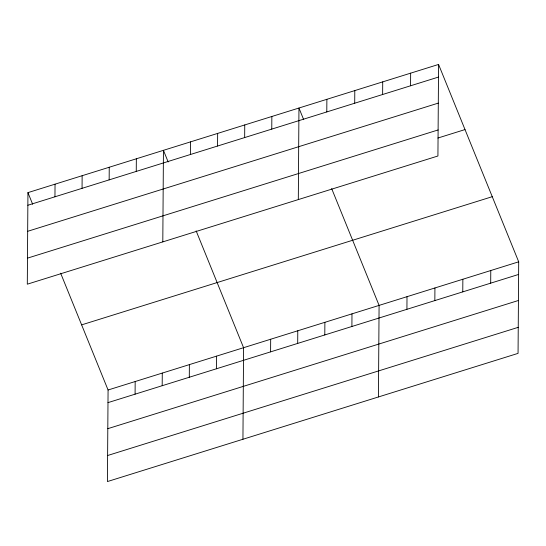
<?xml version="1.0" encoding="UTF-8"?>
<svg xmlns="http://www.w3.org/2000/svg" width="546" height="546" viewBox="0 0 546 546"><rect width="100%" height="100%" fill="white"/><g stroke="black" fill="none" stroke-linecap="round" stroke-linejoin="round"><path stroke-width="0.82" d="M27.942 192.629L27.3 284.186L437.926 155.999L438.568 64.442L27.942 192.629L32.664 204.265M54.955 196.799L55.044 184.173M82.057 188.336L82.139 175.71M109.152 179.88L109.241 167.247M60.647 273.191L108.074 390.001L107.432 481.558L518.058 353.371L518.7 261.814L438.568 64.442M136.254 171.417L136.343 158.79M135.087 394.171L135.176 381.545M162.804 241.885L163.445 150.327L168.168 161.957M162.189 385.708L162.278 373.082M190.458 154.498L190.547 141.871M189.291 377.252L189.38 364.626M217.561 146.035L217.649 133.408M216.393 368.789L216.475 356.163M244.663 137.572L244.751 124.945M242.943 439.257L243.577 347.7L196.15 230.89M271.765 129.115L271.853 116.489M270.591 351.87L270.68 339.243M298.314 199.583L298.955 108.026L303.678 119.656M297.693 343.407L297.782 330.78M324.795 334.944L324.884 322.317M326.788 111.937L326.877 99.311M351.897 326.488L351.986 313.861M354.709 103.221L354.798 90.588M378.446 396.956L379.088 305.398L331.661 188.588M382.63 94.499L382.719 81.873M406.92 309.309L407.009 296.683M410.558 85.783L410.647 73.157M434.841 300.593L434.93 287.967M462.769 291.871L462.858 279.245M490.69 283.156L490.779 270.529M27.853 205.255L438.479 77.068M27.669 231.306L438.295 103.112M27.484 258.142L438.11 129.948M437.885 138.042L465.008 129.573M81.627 324.87L492.253 196.683M108.074 390.001L518.7 261.814M107.985 402.634L518.611 274.44M107.801 428.678L518.427 300.484M107.617 455.514L518.243 327.32"/></g></svg>
